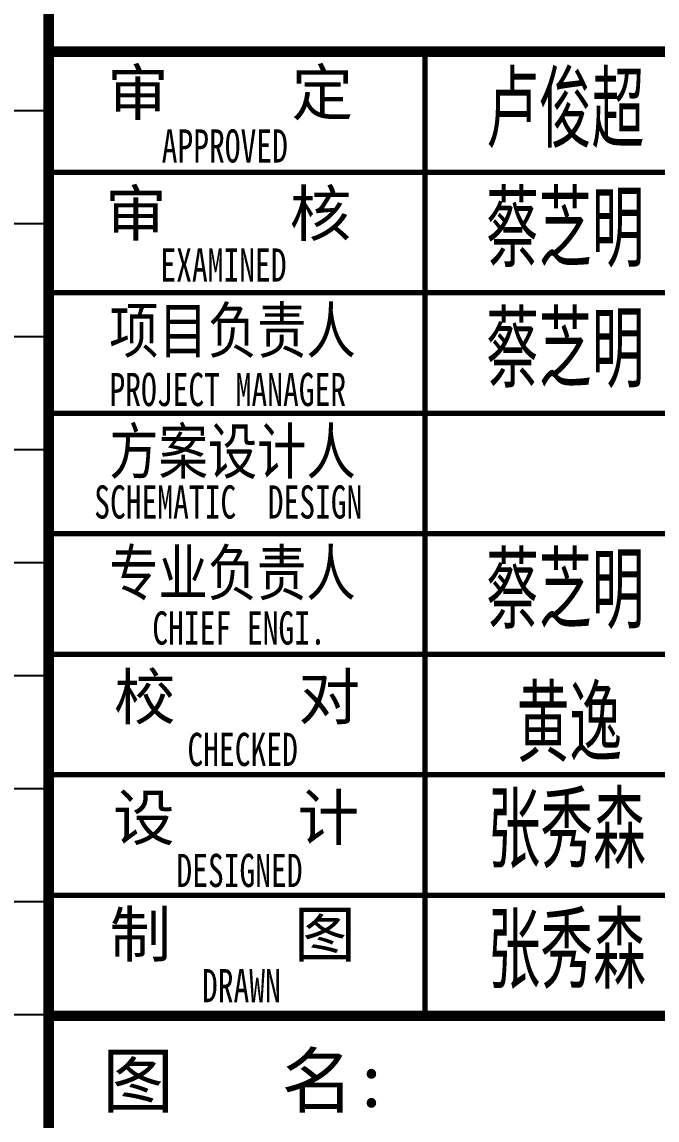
# Model space of a CAD drawing. Extents: x 1188826 to 1909461, y 608442 to 1651179.
# Drawn here: x 1719885 to 1724103, y 1351052 to 1358341 of the extents above; entities that cross this region are included whole.
import ezdxf
from ezdxf.enums import TextEntityAlignment as Align

# ---------------------------------------------------------------- set-up
doc = ezdxf.new("R2010")
doc.units = 0
doc.header["$LTSCALE"] = 1000
doc.header["$MEASUREMENT"] = 0
for name, color, linetype in [('Defpoint', 7, 'Continuous'), ('图框', 140, 'Continuous'), ('图签文字', 147, 'Continuous')]:
    doc.layers.add(name, color=color, linetype=linetype)
doc.layers.add('WALL', color=9, linetype='Continuous', lineweight=40)
doc.styles.add('建筑图签-1', font='simhei.ttf', dxfattribs={"width": 0.7})
doc.styles.add('建筑图签-2', font='TXT.shx', dxfattribs={"width": 0.5, "bigfont": 'HZTXT.shx'})

# ---------------------------------------------------------------- blocks, each defined once
blk = doc.blocks.new('21415451')
at = {"layer": '图框'}
for points, const_width in [([(0, 0), (0, 57400)], 70), ([(7000, 13200.3), (0, 13200.3)], 70), ([(0, 13200.3), (7000, 13200.3)], 70), ([(2499.5, 6800.3), (2500, 13200.3)], 35), ([(0, 12400.3), (7000, 12400.3)], 35), ([(0, 11600.3), (7000, 11600.3)], 35), ([(0, 10800.3), (7000, 10800.3)], 35), ([(0, 10000.3), (7000, 10000.3)], 35), ([(0, 9200.3), (7000, 9200.3)], 35), ([(0, 8400.3), (7000, 8400.3)], 35), ([(0, 7600.3), (7000, 7600.3)], 35), ([(0, 6800.3), (7000, 6800.3)], 70)]:
    blk.add_lwpolyline(points, dxfattribs=dict(at, const_width=const_width))
at = {"layer": '图框', "style": '建筑图签-1', "width": 0.7}
for s, p in [('APPROVED ', (750.6, 12464.7)), ('EXAMINED  ', (742, 11674.2, -1799)), ('PROJECT MANAGER', (403.9, 10848, -1799)), ('SCHEMATIC  DESIGN', (302.6, 10101.4, -1799))]:
    blk.add_text(s, height=220, dxfattribs=at).set_placement(p)
for s, p in [('CHIEF ENGI.', (1264.5, 9374.8)), ('CHECKED  ', (1393, 8568.8)), ('DESIGNED ', (1319.6, 7765.5)), (' DRAWN   ', (1384.6, 7000.5))]:
    blk.add_text(s, height=220, dxfattribs=at).set_placement(p, align=Align.MIDDLE)
at = {"layer": '图签文字', "color": 7, "style": '建筑图签-1'}
for s, height, p in [('审    定', 300, (387.7, 12779.2)), ('审    核', 300, (374.6, 11976.9)), ('校    对', 300, (433.3, 8768.2)), ('设    计', 300, (427.9, 7966.5)), ('制    图', 300, (404.9, 7191.7)), ('图   名:', 350, (355.3, 6195.2))]:
    blk.add_text(s, height=height, dxfattribs=at).set_placement(p)
at = {"layer": '图签文字', "color": 1, "style": '建筑图签-2', "width": 0.7}
for s, p in [('卢俊超', (2906.2, 12561.9)), ('蔡芝明', (2906.2, 11770.9)), ('蔡芝明', (2906.2, 10970.9)), ('蔡芝明', (2906.2, 9370.9)), ('黄逸', (3108.2, 8486.2)), ('张秀森', (2916.3, 7780.4)), ('张秀森', (2916.3, 6980.4))]:
    blk.add_text(s, height=500, dxfattribs=at).set_placement(p)
at = {"layer": '图签文字', "color": 7, "style": '建筑图签-1', "width": 0.8}
for s, p in [('项目负责人', (402.5, 11200.7)), ('方案设计人', (402.5, 10398.1)), ('专业负责人', (401.2, 9591.6))]:
    blk.add_text(s, height=300, dxfattribs=at).set_placement(p)

msp = doc.modelspace()

# ---------------------------------------------------------------- linework, layer by layer
at = {"layer": 'Defpoint', "color": 252}
for p, q in [((1720054.7, 1400503.8), (1720054.7, 1345003.8)), ((1646454.7, 1357753.8), (1720054.7, 1357753.8)), ((1646454.7, 1357003.8), (1720054.7, 1357003.8)), ((1646454.7, 1356253.8), (1720054.7, 1356253.8)), ((1646454.7, 1355503.8), (1720054.7, 1355503.8)), ((1646454.7, 1354753.8), (1720054.7, 1354753.8)), ((1646454.7, 1354003.8), (1720054.7, 1354003.8)), ((1646454.7, 1353253.8), (1720054.7, 1353253.8)), ((1646454.7, 1352503.8), (1720054.7, 1352503.8)), ((1646454.7, 1351753.8), (1720054.7, 1351753.8))]:
    msp.add_line(p, q, dxfattribs=at)

# ---------------------------------------------------------------- block references
at = {"layer": 'WALL'}
msp.add_blockref('21415451', (1720062.1, 1344943.8), dxfattribs=at)

doc.saveas('drawing.dxf')
